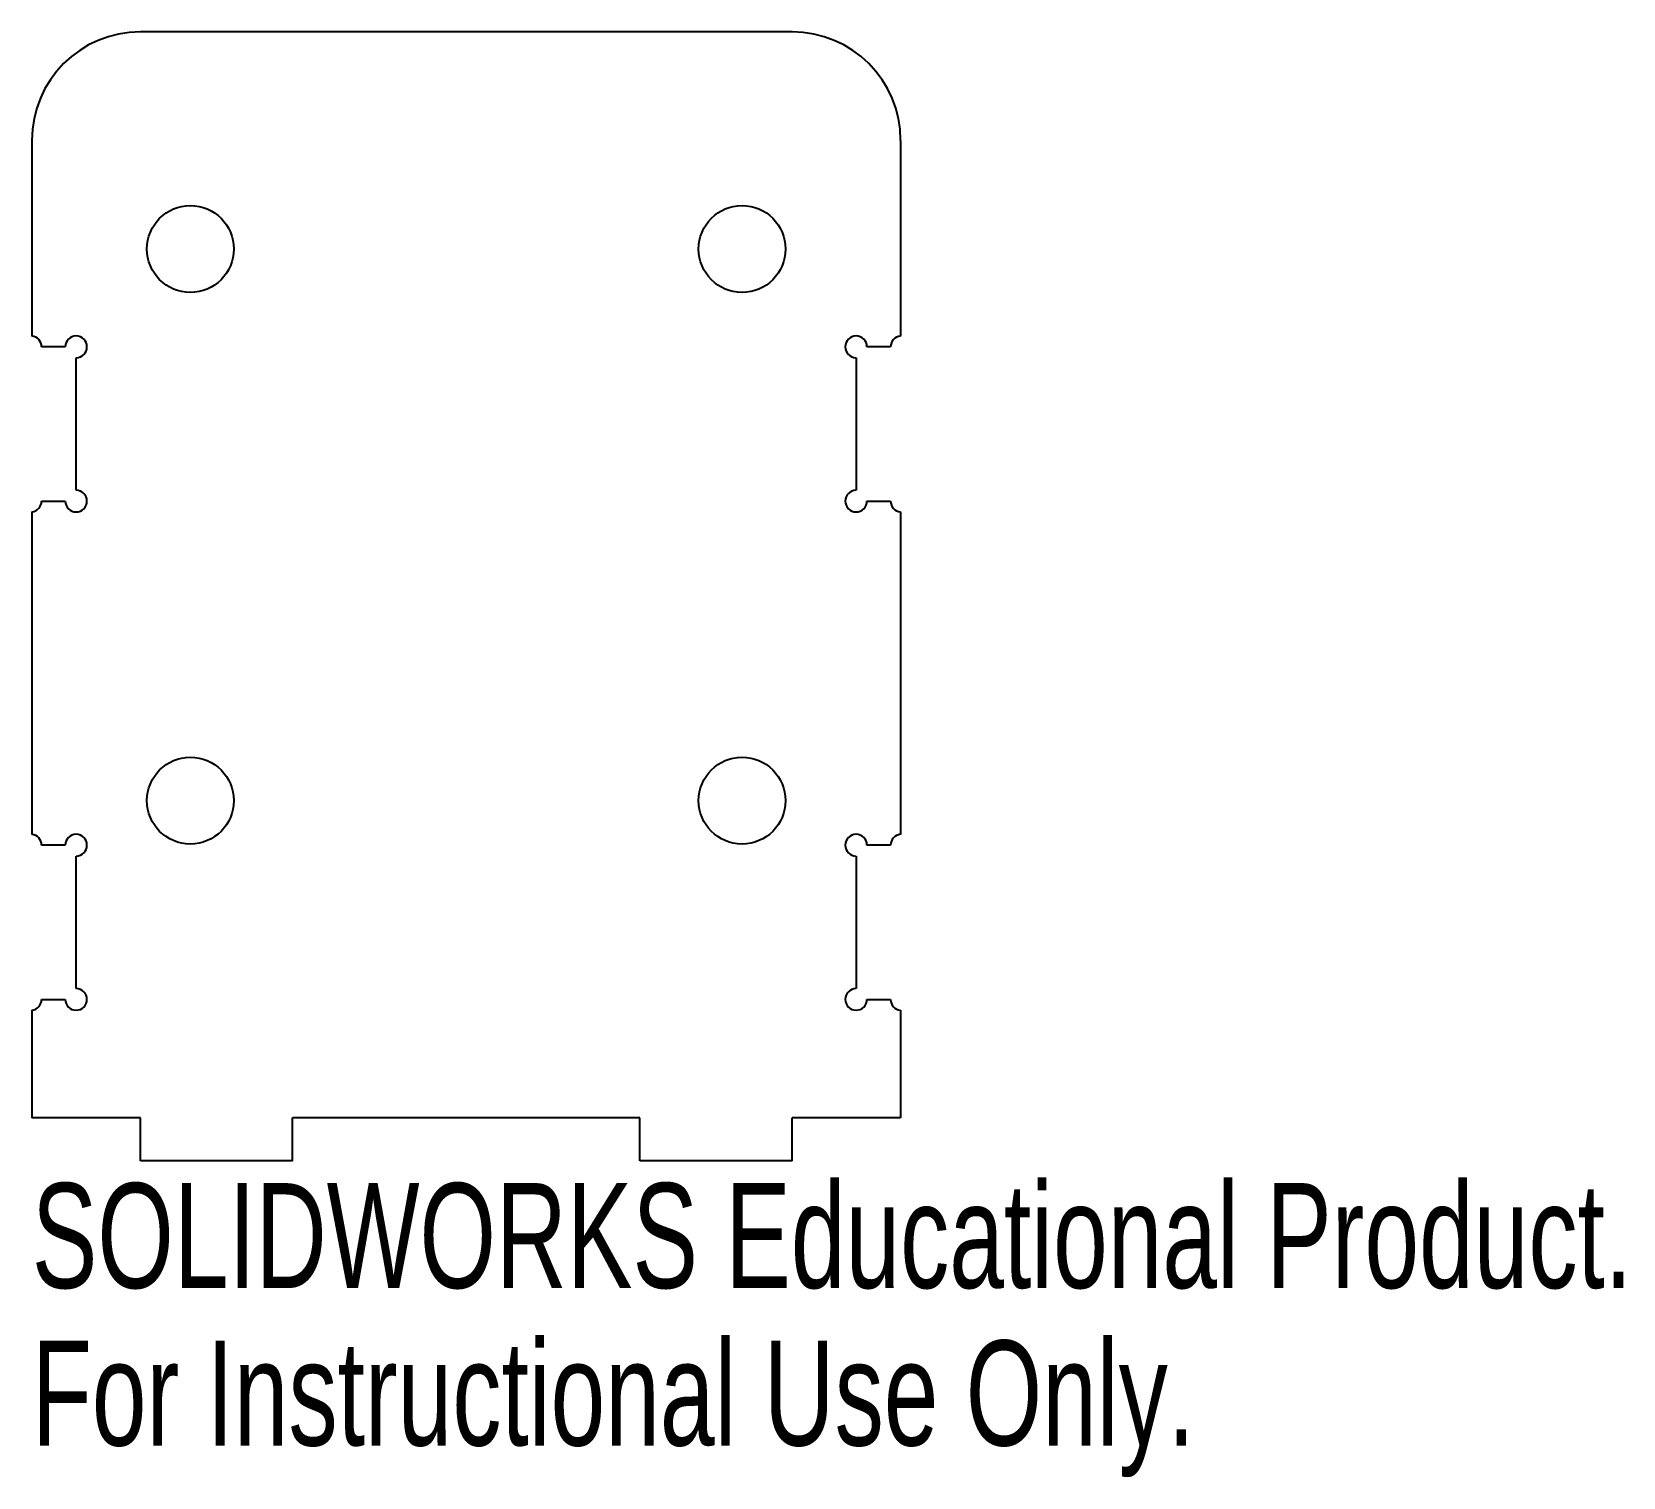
# Model space of a CAD drawing. Header units: millimetres. Extents: x -20 to 53.3, y -16.6 to 50.
import ezdxf

# ---------------------------------------------------------------- set-up
doc = ezdxf.new("R2010")
doc.units = ezdxf.units.MM
doc.styles.add('SLDTEXTSTYLE0', font='TXT', dxfattribs={"width": 0.7})

msp = doc.modelspace()

# ---------------------------------------------------------------- linework, layer by layer
at = {"color": 7, "linetype": 'Continuous', "lineweight": 25}
for p, q in [((15, 50), (-15, 50)), ((-20, 45), (-20, 35.993)), ((20, 45), (20, 35.994)), ((-20, 27.898), (-20, 13.047)), ((20, 27.897), (20, 13.048)), ((-20, 4.953), (-20, 0)), ((20, 4.952), (20, 0)), ((-15, 0), (-20, 0)), ((-15, -1.99), (-15, 0)), ((-8, -1.99), (-8, 0)), ((8, 0), (-8, 0)), ((8, -1.99), (8, 0)), ((15, -1.99), (15, 0)), ((20, 0), (15, 0)), ((-8, -1.99), (-15, -1.99)), ((15, -1.99), (8, -1.99))]:
    msp.add_line(p, q, dxfattribs=at)
for centre in [(-12.7, 40), (12.7, 40), (-12.7, 14.6), (12.7, 14.6)]:
    msp.add_circle(centre, 2, dxfattribs=at)
for centre, radius, start, end in [((-15, 45), 5, 90, 180), ((15, 45), 5, 0, 90), ((-20.05, 35.495), 0.5, 0, 84.26083), ((-17.96, 35.495), 0.5, 270, 180), ((17.95, 35.495), 0.5, 0, 270), ((20.04, 35.495), 0.5, 94.58857, 180), ((-17.96, 28.395), 0.5, 180, 90), ((17.95, 28.395), 0.5, 90, 0), ((-20.05, 28.395), 0.5, 275.73917, 0), ((20.04, 28.395), 0.5, 180, 265.41143), ((-20.05, 12.55), 0.5, 0, 84.26083), ((-17.96, 12.55), 0.5, 270, 180), ((17.95, 12.55), 0.5, 0, 270), ((20.04, 12.55), 0.5, 94.58857, 180), ((-17.96, 5.45), 0.5, 180, 90), ((17.95, 5.45), 0.5, 90, 0), ((-20.05, 5.45), 0.5, 275.73917, 0), ((20.04, 5.45), 0.5, 180, 265.41143)]:
    msp.add_arc(centre, radius, start, end, dxfattribs=at)
for points in [[(-18.46, 35.495), (-19.55, 35.495)], [(19.54, 35.495), (18.45, 35.495)], [(-17.96, 28.895), (-17.96, 34.995)], [(17.95, 34.995), (17.95, 28.895)], [(-19.55, 28.395), (-18.46, 28.395)], [(18.45, 28.395), (19.54, 28.395)], [(-18.46, 12.55), (-19.55, 12.55)], [(19.54, 12.55), (18.45, 12.55)], [(-17.96, 5.95), (-17.96, 12.05)], [(17.95, 12.05), (17.95, 5.95)], [(-19.55, 5.45), (-18.46, 5.45)], [(18.45, 5.45), (19.54, 5.45)]]:
    msp.add_open_spline(points, degree=1, dxfattribs=at)

# ---------------------------------------------------------------- texts
at = {"color": 7, "linetype": 'Continuous', "char_height": 4.83362, "attachment_point": 1, "style": 'SLDTEXTSTYLE0'}
for s, insert in [('SOLIDWORKS Educational Product.', (-20, -3.01)), ('For Instructional Use Only.', (-20, -10.26))]:
    msp.add_mtext(s, dxfattribs=dict(at, insert=insert))

doc.saveas('drawing.dxf')
